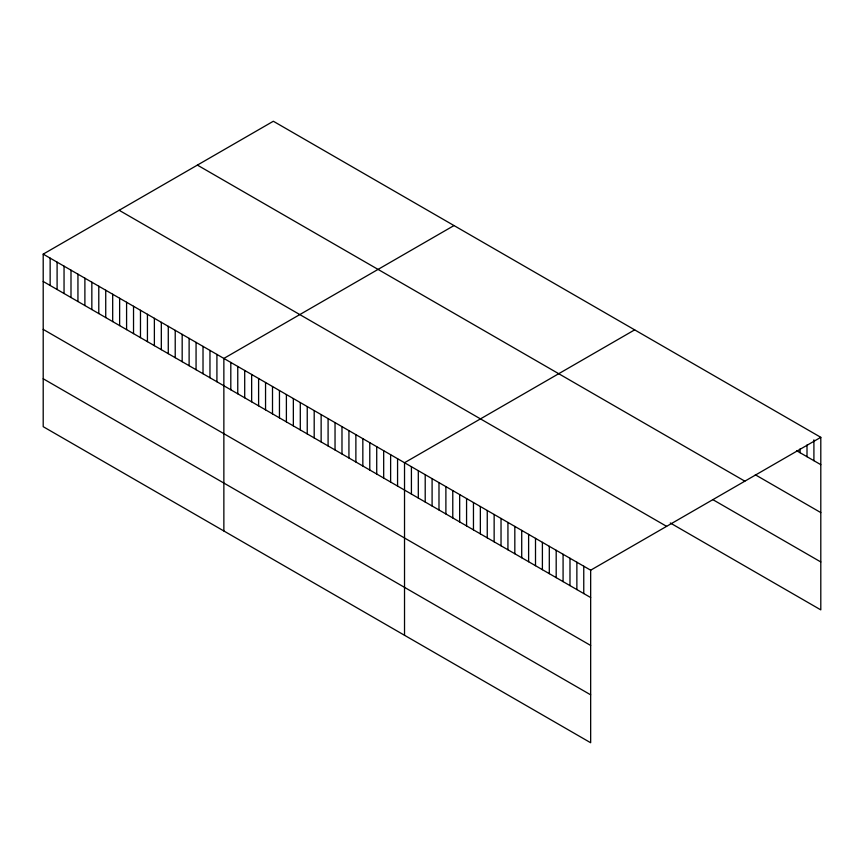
<?xml version="1.0" encoding="UTF-8"?>
<svg xmlns="http://www.w3.org/2000/svg" width="864" height="864" viewBox="0 0 864 864"><rect width="100%" height="100%" fill="white"/><g stroke="black" fill="none" stroke-linecap="round" stroke-linejoin="round"><path stroke-width="1.3" d="M43.2 254.124L590.663 570.197L590.663 742.748L43.2 426.676L43.2 254.124L273.337 121.252L820.8 437.324L820.8 609.876L670.28 522.979M454 225.558L223.862 358.43L223.862 530.982M634.662 329.864L404.525 462.726L404.525 635.288M590.663 570.197L820.8 437.324M796.673 450.749L820.8 464.67M755.309 474.779L820.8 512.59M197.392 165.1L744.854 481.172M712.8 499.608L820.8 561.956M119.146 210.276L666.608 526.349M43.2 281.47L590.663 597.542M43.2 329.389L590.663 645.462M43.2 378.756L590.663 694.829M813.91 439.852L813.91 460.696M807.008 444.992L807.008 456.71M800.118 448.826L800.118 452.736M583.762 566.212L583.762 593.568M576.871 562.237L576.871 589.583M569.981 558.252L569.981 585.608M563.08 554.278L563.08 581.623M556.189 550.292L556.189 577.649M549.299 546.318L549.299 573.664M542.398 542.333L542.398 569.689M535.507 538.358L535.507 565.704M528.617 534.373L528.617 561.719M521.716 530.388L521.716 557.744M514.825 526.414L514.825 553.759M507.935 522.428L507.935 549.785M501.034 518.454L501.034 545.8M494.143 514.469L494.143 541.825M487.253 510.494L487.253 537.84M480.352 506.509L480.352 533.866M473.461 502.535L473.461 529.88M466.571 498.55L466.571 525.906M459.67 494.575L459.67 521.921M452.779 490.59L452.779 517.946M445.889 486.616L445.889 513.961M438.988 482.63L438.988 509.976M432.097 478.645L432.097 506.002M425.207 474.671L425.207 502.016M418.306 470.686L418.306 498.042M411.415 466.711L411.415 494.057M397.57 458.719L397.57 486.065M390.625 454.702L390.625 482.058M383.681 450.695L383.681 478.04M376.726 446.688L376.726 474.034M369.781 442.67L369.781 470.027M362.837 438.664L362.837 466.009M355.882 434.646L355.882 462.002M348.937 430.639L348.937 457.985M341.982 426.622L341.982 453.978M335.038 422.615L335.038 449.96M328.093 418.597L328.093 445.954M321.138 414.59L321.138 441.936M314.194 410.573L314.194 437.929M307.238 406.566L307.238 433.912M300.294 402.559L300.294 429.905M293.35 398.542L293.35 425.898M286.394 394.535L286.394 421.88M279.45 390.517L279.45 417.874M272.506 386.51L272.506 413.856M265.55 382.493L265.55 409.849M258.606 378.486L258.606 405.832M251.651 374.468L251.651 401.825M244.706 370.462L244.706 397.807M237.762 366.444L237.762 393.8M230.807 362.437L230.807 389.794M216.918 354.413L216.918 381.769M209.963 350.406L209.963 377.752M203.018 346.388L203.018 373.745M196.063 342.382L196.063 369.727M189.119 338.364L189.119 365.72M182.174 334.357L182.174 361.703M175.219 330.34L175.219 357.696M168.275 326.333L168.275 353.678M161.32 322.326L161.32 349.672M154.375 318.308L154.375 345.665M147.431 314.302L147.431 341.647M140.476 310.284L140.476 337.64M133.531 306.277L133.531 333.623M126.587 302.26L126.587 329.616M119.632 298.253L119.632 325.598M112.687 294.235L112.687 321.592M105.732 290.228L105.732 317.574M98.788 286.211L98.788 313.567M91.843 282.204L91.843 309.55M84.888 278.197L84.888 305.543M77.944 274.18L77.944 301.536M70.999 270.173L70.999 297.518M64.044 266.155L64.044 293.512M57.1 262.148L57.1 289.494M50.144 258.131L50.144 285.487"/></g></svg>
